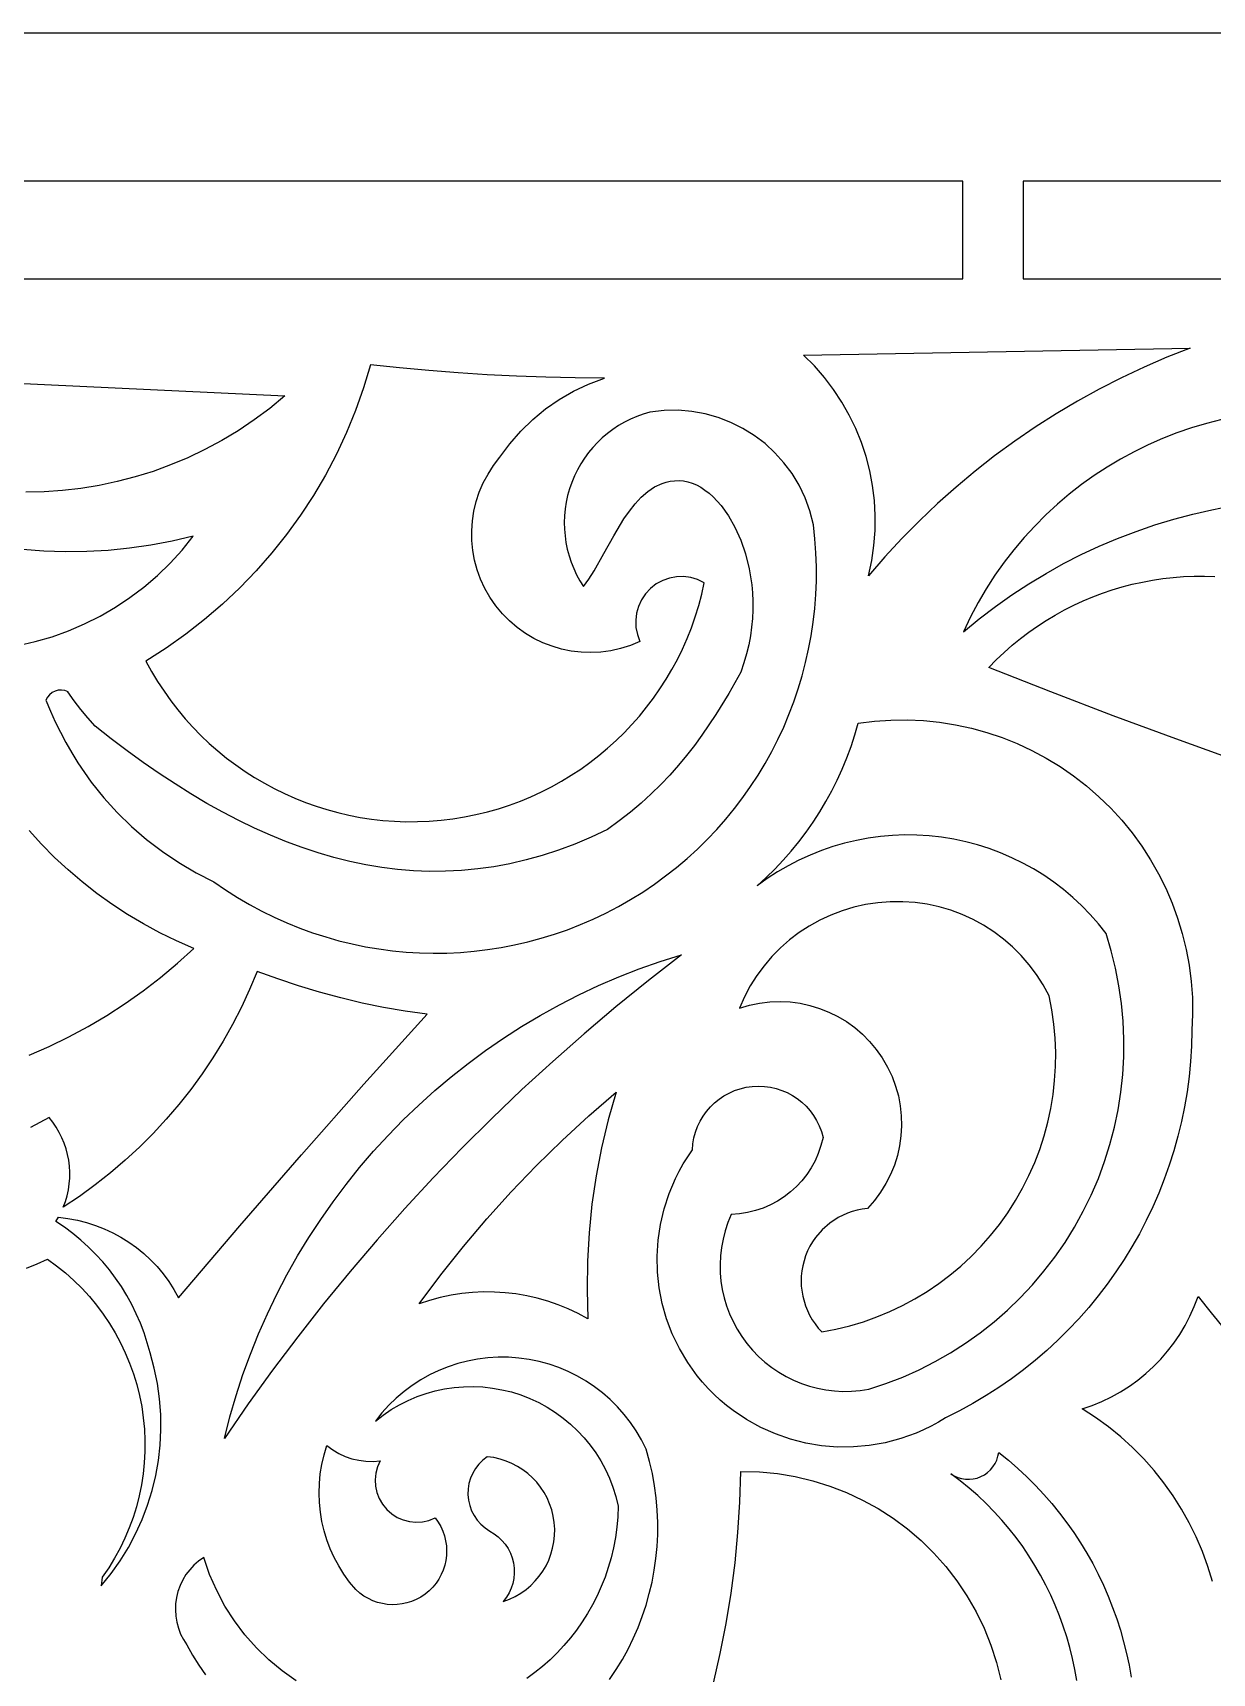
# Model space of a CAD drawing. Header units: millimetres. Extents: x 1813 to 2221, y -1379 to -1272.
# Drawn here: x 2060.8 to 2109.6, y -1339.8 to -1271.9 of the extents above; entities that cross this region are included whole.
import ezdxf

# ---------------------------------------------------------------- set-up
doc = ezdxf.new("R2010")
doc.units = ezdxf.units.MM
doc.header["$MEASUREMENT"] = 0

msp = doc.modelspace()

# ---------------------------------------------------------------- linework, layer by layer
for points in [[(1813.433594, -1271.888062), (2017.395752, -1271.888062), (2221.357666, -1271.888062)], [(2048.679199, -1285.855957), (2071.229736, -1286.921631), (2070.601074, -1287.4375), (2069.954346, -1287.917358), (2069.290771, -1288.361206), (2068.612061, -1288.769165), (2067.918945, -1289.141235), (2067.213379, -1289.477417), (2066.496094, -1289.777954), (2065.768799, -1290.042725), (2065.032471, -1290.271973), (2064.288818, -1290.465576), (2063.538818, -1290.623779), (2062.783936, -1290.74646), (2062.025635, -1290.833862), (2061.264893, -1290.885864), (2060.503174, -1290.90271)], [(2084.446533, -1286.184326), (2083.234131, -1286.175415), (2082.022217, -1286.149292), (2080.810791, -1286.106079), (2079.600342, -1286.045898), (2078.390625, -1285.96875), (2077.182373, -1285.874512), (2075.975342, -1285.763306), (2074.769775, -1285.635132), (2074.481689, -1286.586914), (2074.149658, -1287.52002), (2073.774902, -1288.433228), (2073.358643, -1289.325317), (2072.901855, -1290.194702), (2072.405029, -1291.040405), (2071.869873, -1291.86084), (2071.296875, -1292.654785), (2070.687256, -1293.421021), (2070.041748, -1294.158081), (2069.361816, -1294.864624), (2068.648193, -1295.539551), (2067.901611, -1296.181396), (2067.123535, -1296.788818), (2066.314697, -1297.360596), (2065.476318, -1297.895264), (2065.711426, -1298.324707), (2065.961426, -1298.741943), (2066.226318, -1299.146851), (2066.505371, -1299.539185), (2066.797852, -1299.918701), (2067.104004, -1300.285034), (2067.422607, -1300.638062), (2067.753662, -1300.977539), (2068.096436, -1301.303223), (2068.450684, -1301.614868), (2068.815918, -1301.912109), (2069.191406, -1302.194946), (2069.576904, -1302.462891), (2069.971924, -1302.715942), (2070.375977, -1302.953735), (2070.788818, -1303.175903), (2071.209473, -1303.382446), (2071.637939, -1303.572998), (2072.073242, -1303.747314), (2072.515625, -1303.905029), (2072.963867, -1304.046265), (2073.418213, -1304.17041), (2073.877686, -1304.277466), (2074.342041, -1304.367065), (2074.810547, -1304.438965), (2075.283203, -1304.49292), (2075.759033, -1304.528809), (2076.238037, -1304.546387), (2076.719238, -1304.545166), (2077.202637, -1304.525146), (2077.6875, -1304.486084), (2078.173584, -1304.427612), (2078.656982, -1304.350098), (2079.134033, -1304.254272), (2079.604248, -1304.140503), (2080.067383, -1304.009155), (2080.522949, -1303.860474), (2080.970703, -1303.695068), (2081.410156, -1303.513184), (2081.84082, -1303.315063), (2082.262695, -1303.101196), (2082.675049, -1302.871826), (2083.077393, -1302.627441), (2083.469727, -1302.368408), (2083.851563, -1302.094971), (2084.222168, -1301.807495), (2084.581543, -1301.50647), (2084.929199, -1301.192261), (2085.264893, -1300.86499), (2085.587891, -1300.525269), (2085.897949, -1300.17334), (2086.194824, -1299.809692), (2086.478271, -1299.434448), (2086.747314, -1299.048096), (2087.002197, -1298.651123), (2087.242188, -1298.243652), (2087.467041, -1297.826172), (2087.67627, -1297.39917), (2087.869385, -1296.962769), (2088.046387, -1296.517456), (2088.206543, -1296.063477), (2088.349854, -1295.601318), (2088.475342, -1295.131348), (2088.583252, -1294.653931), (2088.307617, -1294.52124), (2088.019775, -1294.436035), (2087.725586, -1294.397949), (2087.43042, -1294.406006), (2087.140381, -1294.459961), (2086.860596, -1294.559082), (2086.596924, -1294.702637), (2086.355225, -1294.890137), (2086.146973, -1295.114258), (2085.980713, -1295.363892), (2085.856934, -1295.633545), (2085.777344, -1295.917725), (2085.742676, -1296.210815), (2085.754395, -1296.507202), (2085.813232, -1296.801392), (2085.920898, -1297.087891), (2085.524658, -1297.251587), (2085.121338, -1297.37854), (2084.713379, -1297.46936), (2084.30249, -1297.524536), (2083.891113, -1297.5448), (2083.481445, -1297.530396), (2083.075439, -1297.482056), (2082.675537, -1297.400391), (2082.283691, -1297.285645), (2081.9021, -1297.138672), (2081.533203, -1296.959839), (2081.178955, -1296.749878), (2080.841309, -1296.509033), (2080.522949, -1296.238037), (2080.22583, -1295.9375), (2079.951904, -1295.607788), (2079.708008, -1295.255615), (2079.498047, -1294.888672), (2079.32251, -1294.509277), (2079.181152, -1294.119629), (2079.073975, -1293.722046), (2079.000488, -1293.318604), (2078.961182, -1292.911743), (2078.955811, -1292.50354), (2078.984375, -1292.096313), (2079.046631, -1291.692383), (2079.142578, -1291.293701), (2079.272461, -1290.902832), (2079.435547, -1290.521851), (2079.632568, -1290.153076), (2079.862793, -1289.798706), (2080.126709, -1289.460938), (2080.536377, -1288.900391), (2080.989014, -1288.378784), (2081.481689, -1287.897949), (2082.011475, -1287.460205), (2082.575684, -1287.067871), (2083.171143, -1286.7229), (2083.795654, -1286.427612), (2084.445801, -1286.184082)], [(2062.250977, -1299.167725), (2062.121582, -1299.118652), (2061.986328, -1299.097534), (2061.849854, -1299.104736), (2061.716309, -1299.140625), (2061.59375, -1299.203613), (2061.487549, -1299.289795), (2061.401367, -1299.395996), (2061.338379, -1299.518921), (2061.525391, -1299.967896), (2061.726074, -1300.410522), (2061.940186, -1300.846191), (2062.167725, -1301.275024), (2062.408203, -1301.696411), (2062.661865, -1302.110229), (2062.928467, -1302.516113), (2063.208008, -1302.913818), (2063.72876, -1303.558472), (2064.2854, -1304.168945), (2064.876465, -1304.744141), (2065.500488, -1305.282471), (2066.155029, -1305.782471), (2066.839111, -1306.24292), (2067.550781, -1306.662476), (2068.28833, -1307.039429), (2068.770508, -1307.371948), (2069.262207, -1307.684692), (2069.762451, -1307.977661), (2070.270752, -1308.250854), (2070.786865, -1308.50415), (2071.309814, -1308.737671), (2071.839355, -1308.951416), (2072.374512, -1309.145142), (2072.915283, -1309.319092), (2073.460938, -1309.473022), (2074.010498, -1309.607056), (2074.563965, -1309.721069), (2075.120361, -1309.815063), (2075.679443, -1309.88916), (2076.240479, -1309.943115), (2076.802734, -1309.976929), (2077.365967, -1309.990723), (2077.929443, -1309.984375), (2078.492676, -1309.957886), (2079.055176, -1309.911255), (2079.616211, -1309.844482), (2080.175293, -1309.757324), (2080.731689, -1309.650146), (2081.285156, -1309.522583), (2081.834961, -1309.374756), (2082.380615, -1309.206543), (2082.921387, -1309.018066), (2083.457031, -1308.809204), (2083.986572, -1308.579956), (2084.509766, -1308.330322), (2085.025879, -1308.060303), (2085.534424, -1307.769775), (2086.031982, -1307.460693), (2086.515137, -1307.135132), (2086.983643, -1306.793823), (2087.437256, -1306.437012), (2087.875732, -1306.065308), (2088.298828, -1305.679321), (2088.706299, -1305.279419), (2089.0979, -1304.866089), (2089.473389, -1304.440063), (2089.83252, -1304.001587), (2090.175049, -1303.55127), (2090.500977, -1303.0896), (2090.80957, -1302.617065), (2091.10083, -1302.134155), (2091.374512, -1301.641602), (2091.630127, -1301.139526), (2091.86792, -1300.628784), (2092.087402, -1300.109619), (2092.28833, -1299.582764), (2092.470215, -1299.048584), (2092.633301, -1298.507568), (2092.776855, -1297.960327), (2092.900879, -1297.407227), (2093.005371, -1296.848999), (2093.0896, -1296.285889), (2093.153564, -1295.718506), (2093.196777, -1295.147461), (2093.219482, -1294.57312), (2093.220947, -1293.995972), (2093.201416, -1293.416626), (2093.160156, -1292.835571), (2093.097168, -1292.253296), (2092.950928, -1291.68103), (2092.752686, -1291.135742), (2092.505859, -1290.619873), (2092.213379, -1290.13562), (2091.878662, -1289.685059), (2091.504639, -1289.270508), (2091.095215, -1288.894287), (2090.652832, -1288.55835), (2090.181396, -1288.265137), (2089.683594, -1288.016846), (2089.162842, -1287.815674), (2088.622559, -1287.663696), (2088.065674, -1287.563354), (2087.495605, -1287.516846), (2086.915527, -1287.526245), (2086.328857, -1287.593872), (2086.054199, -1287.674927), (2085.786621, -1287.771729), (2085.526855, -1287.883667), (2085.275146, -1288.010498), (2085.032227, -1288.151367), (2084.798584, -1288.30603), (2084.574707, -1288.473999), (2084.361328, -1288.654663), (2084.158936, -1288.847534), (2083.968262, -1289.052124), (2083.789551, -1289.268066), (2083.623291, -1289.494629), (2083.470703, -1289.731445), (2083.331543, -1289.978027), (2083.207031, -1290.233887), (2083.097168, -1290.498535), (2083.003662, -1290.769287), (2082.927002, -1291.043335), (2082.867432, -1291.320068), (2082.824463, -1291.598633), (2082.798096, -1291.878296), (2082.78833, -1292.158325), (2082.795166, -1292.437988), (2082.818604, -1292.716553), (2082.858154, -1292.993164), (2082.914063, -1293.267334), (2082.986328, -1293.537964), (2083.074463, -1293.804688), (2083.178711, -1294.066528), (2083.298828, -1294.322754), (2083.434814, -1294.572754), (2083.58667, -1294.815674), (2083.806641, -1294.500977), (2084.018555, -1294.164429), (2084.427246, -1293.448853), (2084.833252, -1292.715698), (2085.25708, -1292.011963), (2085.481934, -1291.685791), (2085.71875, -1291.384399), (2085.970459, -1291.11377), (2086.239014, -1290.879761), (2086.527588, -1290.68811), (2086.838379, -1290.5448), (2087.00293, -1290.493042), (2087.173828, -1290.455566), (2087.351807, -1290.433105), (2087.536865, -1290.426392), (2087.716553, -1290.438965), (2087.896973, -1290.473511), (2088.077148, -1290.529419), (2088.256592, -1290.605957), (2088.43457, -1290.702515), (2088.610107, -1290.818359), (2088.782959, -1290.952759), (2088.951904, -1291.105103), (2089.276367, -1291.460815), (2089.577881, -1291.880005), (2089.850586, -1292.357056), (2090.089355, -1292.886597), (2090.288086, -1293.463135), (2090.44165, -1294.081177), (2090.543945, -1294.735107), (2090.574219, -1295.073975), (2090.5896, -1295.419678), (2090.5896, -1295.771606), (2090.573242, -1296.12915), (2090.539795, -1296.491577), (2090.48877, -1296.858276), (2090.419189, -1297.228394), (2090.330811, -1297.60144), (2090.222412, -1297.976563), (2090.09375, -1298.353027), (2089.59082, -1299.237793), (2089.056152, -1300.110474), (2088.47876, -1300.966919), (2088.170654, -1301.387817), (2087.8479, -1301.803223), (2087.509033, -1302.212646), (2087.152832, -1302.615601), (2086.778076, -1303.011597), (2086.383301, -1303.400024), (2085.967041, -1303.780518), (2085.528076, -1304.152588), (2085.065186, -1304.515747), (2084.576904, -1304.869385), (2083.898682, -1305.187256), (2083.222656, -1305.471802), (2082.548584, -1305.723511), (2081.876465, -1305.942871), (2081.206055, -1306.130127), (2080.537109, -1306.285767), (2079.869873, -1306.410156), (2079.204102, -1306.503906), (2078.539551, -1306.567261), (2077.876465, -1306.600586), (2077.214111, -1306.604492), (2076.552979, -1306.579102), (2075.892822, -1306.525146), (2075.233154, -1306.442871), (2074.574219, -1306.332642), (2073.916016, -1306.195068), (2073.258301, -1306.030273), (2072.600586, -1305.838989), (2071.943359, -1305.62146), (2071.286377, -1305.378052), (2070.62915, -1305.109253), (2069.971924, -1304.815552), (2069.314453, -1304.497192), (2068.656738, -1304.154663), (2067.998535, -1303.788452), (2067.339844, -1303.398926), (2066.680664, -1302.98645), (2066.020508, -1302.551514), (2065.359619, -1302.09436), (2064.697754, -1301.615723), (2064.034668, -1301.115723), (2063.370361, -1300.594849), (2063.071289, -1300.253662), (2062.784424, -1299.901733), (2062.510742, -1299.539429), (2062.250488, -1299.16748)], [(2109.994385, -1287.89856), (2109.36792, -1288.058228), (2108.749756, -1288.243408), (2108.140625, -1288.453491), (2107.541504, -1288.688354), (2106.952637, -1288.947388), (2106.375244, -1289.230469), (2105.810059, -1289.536865), (2105.257568, -1289.866455), (2104.718994, -1290.218628), (2104.19458, -1290.59314), (2103.685547, -1290.989502), (2103.192383, -1291.407471), (2102.71582, -1291.846436), (2102.256836, -1292.306152), (2101.816162, -1292.786133), (2101.394287, -1293.286133), (2100.992432, -1293.805542), (2100.611084, -1294.344238), (2100.250977, -1294.901489), (2099.913086, -1295.477173), (2099.5979, -1296.070801), (2099.306396, -1296.681885)], [(2099.306885, -1296.682129), (2099.960938, -1296.14563), (2100.630371, -1295.635742), (2101.314697, -1295.152588), (2102.012695, -1294.696167), (2102.723877, -1294.266724), (2103.447754, -1293.864258), (2104.182861, -1293.488892), (2104.929199, -1293.140869), (2105.685303, -1292.820068), (2106.450928, -1292.526855), (2107.224854, -1292.261108), (2108.006836, -1292.023071), (2108.795654, -1291.812866), (2109.590576, -1291.630371), (2110.391113, -1291.476074)], [(2060.189697, -1297.249878), (2060.898193, -1297.089966), (2061.594238, -1296.887695), (2062.275146, -1296.644043), (2062.939697, -1296.359741), (2063.585693, -1296.035645), (2064.211426, -1295.672852), (2064.815186, -1295.271851), (2065.394531, -1294.833862), (2065.948242, -1294.359619), (2066.474365, -1293.849854), (2066.970703, -1293.305664), (2067.435547, -1292.727783)], [(2067.436035, -1292.728027), (2066.561279, -1292.933594), (2065.681396, -1293.099976), (2064.797607, -1293.227051), (2063.911133, -1293.315186), (2063.023438, -1293.36438), (2062.135498, -1293.374756), (2061.249023, -1293.346436), (2060.364746, -1293.279541)], [(2110.692383, -1302.049805), (2108.092529, -1301.118652), (2105.502441, -1300.160156), (2102.922852, -1299.174316), (2100.353271, -1298.161133), (2100.666016, -1297.842773), (2100.988281, -1297.537598), (2101.320068, -1297.245972), (2101.660645, -1296.967773), (2102.009766, -1296.703125), (2102.367188, -1296.452271), (2102.731934, -1296.21521), (2103.104248, -1295.992065), (2103.483398, -1295.782837), (2103.868896, -1295.587891), (2104.260254, -1295.406982), (2104.657471, -1295.240479), (2105.060059, -1295.088257), (2105.467041, -1294.950684), (2105.878662, -1294.827637), (2106.294434, -1294.71936), (2106.713623, -1294.625854), (2107.135986, -1294.547119), (2107.561035, -1294.483521), (2107.988525, -1294.435059), (2108.417725, -1294.401733), (2108.848633, -1294.383667), (2109.280762, -1294.381104), (2109.713379, -1294.394043)], [(2060.646973, -1314.213867), (2061.474365, -1313.850586), (2062.286377, -1313.454346), (2063.082275, -1313.025391), (2063.860596, -1312.564331), (2064.620605, -1312.071533), (2065.361084, -1311.547607), (2066.081299, -1310.993042), (2066.780029, -1310.408081), (2067.456543, -1309.793335), (2066.744385, -1309.484253), (2066.04834, -1309.145996), (2065.369385, -1308.779419), (2064.708008, -1308.385254), (2064.064941, -1307.963989), (2063.441162, -1307.516479), (2062.837402, -1307.043457), (2062.254395, -1306.54541), (2061.692871, -1306.023193), (2061.153809, -1305.477539), (2060.637939, -1304.909058)], [(2087.634277, -1310.054077), (2086.268066, -1311.118774), (2084.925049, -1312.210205), (2083.60498, -1313.327881), (2082.30835, -1314.471558), (2081.035889, -1315.640747), (2079.787598, -1316.835083), (2078.563965, -1318.054199), (2077.365479, -1319.297852), (2076.192139, -1320.565308), (2075.044922, -1321.856445), (2073.923584, -1323.170898), (2072.828857, -1324.508057), (2071.760986, -1325.867798), (2070.720215, -1327.249512), (2069.707275, -1328.652954), (2068.722412, -1330.077637), (2068.950195, -1329.186035), (2069.206543, -1328.306274), (2069.490723, -1327.438965), (2069.802246, -1326.584717), (2070.140625, -1325.743774), (2070.505615, -1324.91687), (2070.89624, -1324.104492), (2071.3125, -1323.307251), (2071.753662, -1322.525513), (2072.219238, -1321.759888), (2072.708496, -1321.010864), (2073.221436, -1320.279053), (2073.757324, -1319.564819), (2074.31543, -1318.868896), (2074.895752, -1318.19165), (2075.497314, -1317.533691), (2076.119873, -1316.895508), (2076.762939, -1316.277588), (2077.425781, -1315.680542), (2078.108154, -1315.104858), (2078.80957, -1314.551025), (2079.529541, -1314.019653), (2080.267334, -1313.511108), (2081.022461, -1313.026123), (2081.794678, -1312.565186), (2082.583496, -1312.128662), (2083.388184, -1311.717163), (2084.208496, -1311.331299), (2085.043701, -1310.971436), (2085.893311, -1310.638184), (2086.756836, -1310.332153), (2087.634033, -1310.053711)], [(2060.533691, -1323.029663), (2060.968994, -1322.852173), (2061.39917, -1322.655273), (2061.779297, -1322.932251), (2062.143066, -1323.226563), (2062.490723, -1323.537598), (2062.821045, -1323.86438), (2063.134277, -1324.206421), (2063.429688, -1324.562866), (2063.706543, -1324.933105), (2063.964844, -1325.316284), (2064.203857, -1325.711792), (2064.423096, -1326.118774), (2064.622314, -1326.536621), (2064.800781, -1326.9646), (2064.958496, -1327.401855), (2065.094238, -1327.847778), (2065.208252, -1328.301758), (2065.299805, -1328.762817), (2065.36792, -1329.227905), (2065.412598, -1329.693848), (2065.433838, -1330.159546), (2065.432129, -1330.62439), (2065.406982, -1331.087402), (2065.359375, -1331.547852), (2065.289063, -1332.004883), (2065.196289, -1332.45752), (2065.081299, -1332.905029), (2064.944336, -1333.346558), (2064.785645, -1333.781372), (2064.605225, -1334.208496), (2064.40332, -1334.627075), (2064.180176, -1335.036377), (2063.936035, -1335.435547), (2063.670898, -1335.82373), (2063.626221, -1336.179321), (2064.036865, -1335.670654), (2064.411377, -1335.140747), (2064.749512, -1334.591553), (2065.050781, -1334.024658), (2065.314697, -1333.442261), (2065.541016, -1332.845947), (2065.729248, -1332.237793), (2065.878906, -1331.619629), (2065.98999, -1330.993408), (2066.061768, -1330.36084), (2066.09375, -1329.723877), (2066.085938, -1329.084473), (2066.037598, -1328.444458), (2065.948486, -1327.805664), (2065.818115, -1327.169922), (2065.646484, -1326.539307), (2065.532471, -1326.121826), (2065.39917, -1325.712036), (2065.24707, -1325.310303), (2065.07666, -1324.917236), (2064.888428, -1324.533569), (2064.682373, -1324.15979), (2064.459229, -1323.796509), (2064.219482, -1323.444214), (2063.963623, -1323.103638), (2063.69165, -1322.775269), (2063.404297, -1322.459717), (2063.102051, -1322.157471), (2062.784912, -1321.869263), (2062.453857, -1321.595703), (2062.109131, -1321.337158), (2061.750977, -1321.094482), (2061.856201, -1320.918945), (2062.250244, -1320.967896), (2062.637695, -1321.041016), (2063.017334, -1321.137817), (2063.388672, -1321.257568), (2063.750244, -1321.399658), (2064.101318, -1321.563599), (2064.441162, -1321.748535), (2064.768555, -1321.953857), (2065.08252, -1322.179077), (2065.382324, -1322.423462), (2065.666992, -1322.686523), (2065.935303, -1322.967285), (2066.186768, -1323.265503), (2066.419922, -1323.580322), (2066.634277, -1323.911133), (2066.828613, -1324.257324), (2069.356445, -1321.284302), (2071.912354, -1318.335815), (2074.496338, -1315.412109), (2077.108643, -1312.513428), (2076.207764, -1312.387573), (2075.311768, -1312.234253), (2074.421387, -1312.053345), (2073.537109, -1311.845215), (2072.659668, -1311.609985), (2071.789551, -1311.347778), (2070.927734, -1311.058838), (2070.074463, -1310.743286), (2069.765137, -1311.490112), (2069.42749, -1312.222046), (2069.062012, -1312.938354), (2068.669434, -1313.638428), (2068.250244, -1314.321533), (2067.805176, -1314.986816), (2067.334717, -1315.633667), (2066.839355, -1316.261353), (2066.319824, -1316.869141), (2065.776611, -1317.456299), (2065.210449, -1318.022217), (2064.621826, -1318.566162), (2064.011475, -1319.08728), (2063.379883, -1319.584839), (2062.727539, -1320.05835), (2062.055176, -1320.506836), (2062.142578, -1320.270264), (2062.212646, -1320.030151), (2062.265869, -1319.787598), (2062.302246, -1319.543335), (2062.321777, -1319.29834), (2062.324463, -1319.053223), (2062.311035, -1318.80896), (2062.28125, -1318.566406), (2062.235107, -1318.326416), (2062.173096, -1318.089722), (2062.094971, -1317.8573), (2062.001221, -1317.630005), (2061.891846, -1317.408569), (2061.766846, -1317.193848), (2061.626709, -1316.986816), (2061.471191, -1316.78833), (2060.699707, -1317.212769)], [(2084.935547, -1315.744995), (2084.60791, -1316.888428), (2084.331543, -1318.043457), (2084.107178, -1319.208496), (2083.93457, -1320.381836), (2083.814209, -1321.561523), (2083.746338, -1322.745972), (2083.730957, -1323.933472), (2083.768555, -1325.122192), (2083.36499, -1324.90564), (2082.952393, -1324.712402), (2082.531982, -1324.542725), (2082.104248, -1324.396362), (2081.670654, -1324.273682), (2081.231689, -1324.174683), (2080.788818, -1324.099365), (2080.342773, -1324.047974), (2079.894775, -1324.020508), (2079.445313, -1324.016968), (2078.996094, -1324.037598), (2078.547363, -1324.08252), (2078.100586, -1324.151611), (2077.656738, -1324.245117), (2077.216553, -1324.363159), (2076.78125, -1324.505615), (2077.677734, -1323.301636), (2078.61084, -1322.126953), (2079.579834, -1320.982666), (2080.58374, -1319.869507), (2081.621826, -1318.78833), (2082.693848, -1317.73999), (2083.79834, -1316.72522), (2084.935059, -1315.744873)], [(2109.608643, -1336.005859), (2109.418213, -1335.375732), (2109.194336, -1334.759033), (2108.938232, -1334.156982), (2108.650391, -1333.571045), (2108.331787, -1333.002197), (2107.983398, -1332.45166), (2107.605713, -1331.920654), (2107.199707, -1331.4104), (2106.766357, -1330.922119), (2106.306152, -1330.457031), (2105.820068, -1330.016357), (2105.308838, -1329.601196), (2104.773438, -1329.212891), (2104.2146, -1328.852539), (2104.631592, -1328.711182), (2105.036865, -1328.546265), (2105.429199, -1328.358521), (2105.80835, -1328.148804), (2106.173096, -1327.917847), (2106.522949, -1327.666504), (2106.856934, -1327.395508), (2107.174072, -1327.105591), (2107.473633, -1326.797607), (2107.755127, -1326.472534), (2108.017334, -1326.130859), (2108.259766, -1325.773438), (2108.481445, -1325.401245), (2108.681396, -1325.014893), (2108.859131, -1324.615234), (2109.013672, -1324.203125), (2109.551758, -1324.885376), (2110.108887, -1325.550537)], [(2086.17749, -1330.526489), (2085.984375, -1330.140503), (2085.767822, -1329.770996), (2085.529297, -1329.418579), (2085.269531, -1329.084106), (2084.98999, -1328.768311), (2084.691406, -1328.472046), (2084.375, -1328.196045), (2084.041748, -1327.94104), (2083.693115, -1327.707886), (2083.329834, -1327.497314), (2082.953125, -1327.310181), (2082.563965, -1327.147095), (2082.163574, -1327.009033), (2081.75293, -1326.896729), (2081.333252, -1326.810791), (2080.905762, -1326.752197), (2080.475098, -1326.721802), (2080.046875, -1326.719849), (2079.62207, -1326.745483), (2079.201904, -1326.798462), (2078.787842, -1326.878174), (2078.380615, -1326.984131), (2077.981934, -1327.115601), (2077.592773, -1327.272217), (2077.2146, -1327.453369), (2076.848145, -1327.658569), (2076.495117, -1327.887207), (2076.156738, -1328.138916), (2075.83374, -1328.412964), (2075.527832, -1328.708862), (2075.240234, -1329.026245), (2074.97168, -1329.36438), (2075.292969, -1329.114746), (2075.626953, -1328.888184), (2075.9729, -1328.685181), (2076.32959, -1328.505737), (2076.695313, -1328.35022), (2077.069336, -1328.21875), (2077.450439, -1328.111572), (2077.836914, -1328.029053), (2078.228027, -1327.971191), (2078.622559, -1327.938354), (2079.018799, -1327.930664), (2079.416016, -1327.948486), (2079.812988, -1327.991943), (2080.208008, -1328.061279), (2080.600342, -1328.156616), (2080.988525, -1328.27832), (2081.36792, -1328.425293), (2081.734131, -1328.595215), (2082.086182, -1328.787476), (2082.42334, -1329.000854), (2082.745117, -1329.234619), (2083.050293, -1329.487671), (2083.338135, -1329.759155), (2083.607666, -1330.048218), (2083.858643, -1330.35376), (2084.0896, -1330.675049), (2084.300049, -1331.010986), (2084.489258, -1331.360718), (2084.656006, -1331.723267), (2084.800049, -1332.097778), (2084.920166, -1332.483154), (2085.015381, -1332.878662), (2084.999023, -1333.318726), (2084.96167, -1333.753174), (2084.903564, -1334.181274), (2084.825195, -1334.602905), (2084.727051, -1335.017212), (2084.610107, -1335.423828), (2084.474121, -1335.822144), (2084.320313, -1336.211792), (2084.148682, -1336.592285), (2083.959961, -1336.962891), (2083.754395, -1337.323242), (2083.532959, -1337.672852), (2083.295654, -1338.01123), (2083.043213, -1338.337646), (2082.776367, -1338.651855), (2082.495117, -1338.953247), (2082.200195, -1339.241211), (2081.892334, -1339.515381), (2081.571533, -1339.775269), (2081.23877, -1340.020142)], [(2079.703125, -1333.913574), (2079.887451, -1334.024048), (2080.056641, -1334.15332), (2080.209473, -1334.299927), (2080.344727, -1334.462158), (2080.461182, -1334.638428), (2080.557617, -1334.827148), (2080.632813, -1335.026611), (2080.685547, -1335.235352), (2080.714355, -1335.44873), (2080.718994, -1335.661865), (2080.699707, -1335.872803), (2080.657227, -1336.079834), (2080.592285, -1336.280884), (2080.504883, -1336.473999), (2080.395996, -1336.657227), (2080.265869, -1336.828613), (2080.520264, -1336.733521), (2080.761963, -1336.618164), (2080.98999, -1336.483887), (2081.204102, -1336.331787), (2081.402832, -1336.163086), (2081.585693, -1335.979126), (2081.752197, -1335.781006), (2081.901123, -1335.569946), (2082.031982, -1335.347168), (2082.143799, -1335.113892), (2082.23584, -1334.871216), (2082.307373, -1334.620605), (2082.357666, -1334.363037), (2082.385742, -1334.099854), (2082.391113, -1333.832153), (2082.372803, -1333.561279), (2082.331055, -1333.293091), (2082.266846, -1333.033203), (2082.181396, -1332.782593), (2082.075684, -1332.54248), (2081.950439, -1332.313721), (2081.807373, -1332.097412), (2081.646729, -1331.894409), (2081.470215, -1331.705811), (2081.27832, -1331.532715), (2081.072266, -1331.376099), (2080.853271, -1331.236816), (2080.622314, -1331.116089), (2080.380127, -1331.014893), (2080.128174, -1330.934082), (2079.867188, -1330.874756), (2079.598145, -1330.838013), (2079.414551, -1330.980347), (2079.252197, -1331.142944), (2079.112549, -1331.32312), (2078.99707, -1331.518555), (2078.906738, -1331.726929), (2078.843018, -1331.945557), (2078.806885, -1332.172241), (2078.800049, -1332.404419), (2078.822754, -1332.635864), (2078.874268, -1332.859741), (2078.952637, -1333.07373), (2079.056885, -1333.275513), (2079.185303, -1333.462646), (2079.33667, -1333.632813), (2079.509521, -1333.783813), (2079.702393, -1333.91333)], [(2084.665283, -1340.061768), (2084.938721, -1339.651855), (2085.193359, -1339.230591), (2085.428711, -1338.798706), (2085.644775, -1338.357056), (2085.84082, -1337.906128), (2086.016602, -1337.446777), (2086.172119, -1336.979736), (2086.306641, -1336.505615), (2086.419922, -1336.025146), (2086.511963, -1335.539185), (2086.582031, -1335.048218), (2086.629883, -1334.553101), (2086.655518, -1334.054443), (2086.658203, -1333.553101), (2086.637695, -1333.049561), (2086.59375, -1332.5448), (2086.526123, -1332.039429), (2086.434326, -1331.533936), (2086.318115, -1331.029419), (2086.177246, -1330.526245)], [(2103.992432, -1340.102539), (2103.913818, -1339.644409), (2103.818848, -1339.190063), (2103.708008, -1338.739868), (2103.581299, -1338.294189), (2103.439209, -1337.853638), (2103.28125, -1337.418457), (2103.108398, -1336.989136), (2102.920166, -1336.566162), (2102.717041, -1336.14978), (2102.499023, -1335.740601), (2102.266357, -1335.338989), (2102.019043, -1334.945313), (2101.757568, -1334.560059), (2101.481934, -1334.183594), (2101.192383, -1333.816406), (2100.888916, -1333.458862), (2100.571533, -1333.111572), (2100.240967, -1332.774658), (2099.896729, -1332.44873), (2099.539551, -1332.134155), (2099.169189, -1331.831421), (2098.786133, -1331.540894), (2098.92749, -1331.627075), (2099.07666, -1331.693359), (2099.231689, -1331.73938), (2099.390869, -1331.765259), (2099.551758, -1331.770508), (2099.712891, -1331.755005), (2099.871826, -1331.718628), (2100.026855, -1331.661133), (2100.173096, -1331.584106), (2100.306396, -1331.48999), (2100.425537, -1331.380249), (2100.529053, -1331.256592), (2100.616211, -1331.120728), (2100.685303, -1330.974365), (2100.735352, -1330.81897), (2100.765381, -1330.65625), (2101.165771, -1330.980835), (2101.553223, -1331.317627), (2101.926758, -1331.666016), (2102.286621, -1332.025757), (2102.632813, -1332.396484), (2102.964844, -1332.777588), (2103.282715, -1333.168701), (2103.586182, -1333.569458), (2103.875244, -1333.979492), (2104.149658, -1334.398438), (2104.409424, -1334.825684), (2104.654053, -1335.260864), (2104.883545, -1335.703735), (2105.0979, -1336.153687), (2105.296875, -1336.610474), (2105.480225, -1337.073486), (2105.647705, -1337.54248), (2105.799561, -1338.016968), (2105.935059, -1338.496582), (2106.054688, -1338.980835), (2106.157715, -1339.46936), (2106.244385, -1339.961792)], [(2088.95874, -1340.214722), (2089.24292, -1338.980591), (2089.486816, -1337.738647), (2089.69043, -1336.489746), (2089.85376, -1335.234863), (2089.976563, -1333.975098), (2090.059082, -1332.711426), (2090.100586, -1331.444702)], [(2090.100586, -1331.445313), (2090.860596, -1331.465332), (2091.610596, -1331.537231), (2092.348877, -1331.65979), (2093.07251, -1331.831787), (2093.779785, -1332.051636), (2094.468262, -1332.318237), (2095.135742, -1332.630249), (2095.780029, -1332.986084), (2096.398682, -1333.384644), (2096.989502, -1333.824463), (2097.550537, -1334.304321), (2098.079346, -1334.822754), (2098.57373, -1335.378418), (2099.031494, -1335.970093), (2099.450195, -1336.596313), (2099.827881, -1337.255859), (2100.158691, -1337.940063), (2100.439209, -1338.639404), (2100.668945, -1339.35144), (2100.848145, -1340.073364)], [(2071.689941, -1340.109985), (2071.107178, -1339.697388), (2070.557861, -1339.241333), (2070.044678, -1338.744019), (2069.569824, -1338.207153), (2069.13623, -1337.633057), (2068.746582, -1337.023438), (2068.40332, -1336.380615), (2068.109131, -1335.706421), (2067.866943, -1335.00293), (2067.655273, -1335.154541), (2067.46167, -1335.325317), (2067.287109, -1335.513916), (2067.132568, -1335.718506), (2066.999268, -1335.937744), (2066.888672, -1336.169678), (2066.801514, -1336.412842), (2066.739258, -1336.665649), (2066.702881, -1336.92334), (2066.693115, -1337.181519), (2066.709229, -1337.437988), (2066.750977, -1337.690918), (2066.817871, -1337.938354), (2066.909668, -1338.178467), (2067.025635, -1338.40918), (2067.165771, -1338.628662), (2067.405518, -1339.054321), (2067.662109, -1339.465454), (2067.93457, -1339.861938)]]:
    msp.add_lwpolyline(points)
for points in [[(2060.169189, -1278.029785), (2060.169189, -1282.079834), (2099.282715, -1282.079834), (2099.282715, -1278.029785)], [(2101.783203, -1278.029785), (2101.783203, -1282.079834), (2140.896729, -1282.079834), (2140.896729, -1278.029785)], [(2108.692139, -1284.939819), (2107.729004, -1285.31958), (2106.780273, -1285.729492), (2105.84668, -1286.168945), (2104.928955, -1286.637451), (2104.027344, -1287.134521), (2103.143066, -1287.659912), (2102.276367, -1288.212891), (2101.427734, -1288.793213), (2100.598389, -1289.400391), (2099.788574, -1290.033813), (2098.999023, -1290.693115), (2098.230469, -1291.37793), (2097.483398, -1292.087646), (2096.758301, -1292.821899), (2096.056396, -1293.5802), (2095.37793, -1294.362061), (2095.510742, -1293.740234), (2095.60083, -1293.115967), (2095.648682, -1292.491333), (2095.655029, -1291.868164), (2095.620117, -1291.248535), (2095.544922, -1290.634277), (2095.429688, -1290.027588), (2095.275146, -1289.430176), (2095.082031, -1288.844238), (2094.850586, -1288.271729), (2094.581543, -1287.714478), (2094.275635, -1287.174438), (2093.93335, -1286.653809), (2093.555176, -1286.154297), (2093.141602, -1285.677979), (2092.693604, -1285.226929)], [(2095.387695, -1328.043579), (2096.098389, -1327.808472), (2096.793457, -1327.539185), (2097.471436, -1327.236572), (2098.131592, -1326.901489), (2098.772705, -1326.535034), (2099.393799, -1326.137817), (2099.993652, -1325.710938), (2100.571289, -1325.255127), (2101.125732, -1324.77124), (2101.655762, -1324.260254), (2102.1604, -1323.723145), (2102.638916, -1323.160522), (2103.0896, -1322.573486), (2103.511963, -1321.962891), (2103.904785, -1321.32959), (2104.266846, -1320.674316), (2104.595703, -1320.001831), (2104.88916, -1319.316772), (2105.146973, -1318.620361), (2105.368896, -1317.914307), (2105.555176, -1317.199707), (2105.705322, -1316.478027), (2105.81958, -1315.75061), (2105.897705, -1315.018921), (2105.939453, -1314.284302), (2105.944824, -1313.547974), (2105.913818, -1312.811523), (2105.845947, -1312.076172), (2105.741699, -1311.343384), (2105.600586, -1310.61438), (2105.422363, -1309.890747), (2105.207275, -1309.173828), (2104.888916, -1308.773804), (2104.55249, -1308.391724), (2104.198975, -1308.028076), (2103.828857, -1307.683472), (2103.443359, -1307.358032), (2103.042969, -1307.052612), (2102.628418, -1306.767334), (2102.200928, -1306.50293), (2101.760742, -1306.259644), (2101.309082, -1306.038086), (2100.846436, -1305.838745), (2100.374023, -1305.661865), (2099.89209, -1305.508301), (2099.401855, -1305.378052), (2098.904053, -1305.271973), (2098.399414, -1305.19043), (2097.891357, -1305.133911), (2097.383301, -1305.102783), (2096.876221, -1305.096924), (2096.37085, -1305.116089), (2095.868164, -1305.159912), (2095.369141, -1305.228149), (2094.874756, -1305.320679), (2094.385498, -1305.437134), (2093.902588, -1305.577515), (2093.427002, -1305.741333), (2092.959473, -1305.928467), (2092.500732, -1306.138672), (2092.051758, -1306.371826), (2091.61377, -1306.627441), (2091.187256, -1306.905518), (2090.773193, -1307.205688), (2091.146484, -1306.86438), (2091.505859, -1306.510376), (2091.851318, -1306.144165), (2092.182373, -1305.766235), (2092.499023, -1305.376831), (2092.801025, -1304.976563), (2093.088135, -1304.565796), (2093.359619, -1304.14502), (2093.615723, -1303.7146), (2093.855957, -1303.274902), (2094.080322, -1302.826416), (2094.288086, -1302.369629), (2094.479492, -1301.904907), (2094.653809, -1301.432739), (2094.811279, -1300.953491), (2094.951172, -1300.467651), (2095.628662, -1300.383911), (2096.305908, -1300.338867), (2096.981445, -1300.332031), (2097.653564, -1300.363037), (2098.321045, -1300.431274), (2098.982178, -1300.536377), (2099.635498, -1300.677856), (2100.279297, -1300.855225), (2100.912354, -1301.068115), (2101.533203, -1301.315918), (2102.140137, -1301.598389), (2102.731445, -1301.914795), (2103.306152, -1302.264893), (2103.862305, -1302.648193), (2104.398682, -1303.064087), (2104.913574, -1303.512207), (2105.402344, -1303.98877), (2105.860596, -1304.48938), (2106.288086, -1305.012451), (2106.683838, -1305.556641), (2107.047607, -1306.120361), (2107.378418, -1306.702271), (2107.67627, -1307.300659), (2107.939941, -1307.914307), (2108.169434, -1308.541748), (2108.363525, -1309.181274), (2108.522217, -1309.831543), (2108.644775, -1310.491211), (2108.730225, -1311.158569), (2108.778564, -1311.832275), (2108.788818, -1312.510986), (2108.760498, -1313.192993), (2108.743652, -1313.833496), (2108.704346, -1314.469727), (2108.642822, -1315.101318), (2108.559326, -1315.727783), (2108.454102, -1316.348633), (2108.327637, -1316.963379), (2108.180176, -1317.571533), (2108.011963, -1318.172607), (2107.823486, -1318.766113), (2107.614746, -1319.351563), (2107.386475, -1319.928589), (2107.138428, -1320.49646), (2106.871582, -1321.054932), (2106.585693, -1321.603516), (2106.28125, -1322.141602), (2105.958496, -1322.668701), (2105.617676, -1323.184448), (2105.259521, -1323.688354), (2104.884033, -1324.17981), (2104.491211, -1324.658447), (2104.082031, -1325.123779), (2103.65625, -1325.575195), (2103.2146, -1326.012451), (2102.756836, -1326.434814), (2102.283691, -1326.842041), (2101.795654, -1327.233398), (2101.29248, -1327.608643), (2100.774658, -1327.967041), (2100.242676, -1328.30835), (2099.696777, -1328.63208), (2099.137451, -1328.9375), (2098.564453, -1329.224365), (2098.267334, -1329.404785), (2097.964844, -1329.570435), (2097.657715, -1329.721558), (2097.345947, -1329.858154), (2096.71167, -1330.087891), (2096.06543, -1330.260132), (2095.411133, -1330.375244), (2094.752441, -1330.433838), (2094.093262, -1330.436401), (2093.437012, -1330.383179), (2092.787842, -1330.274902), (2092.148926, -1330.111694), (2091.524414, -1329.894409), (2090.917969, -1329.623169), (2090.333252, -1329.298706), (2089.773926, -1328.921265), (2089.504883, -1328.712891), (2089.243652, -1328.491455), (2088.990723, -1328.25708), (2088.746582, -1328.009644), (2088.513428, -1327.751709), (2088.293701, -1327.48584), (2088.087646, -1327.212524), (2087.894775, -1326.932129), (2087.549805, -1326.352295), (2087.259033, -1325.75), (2087.022705, -1325.12915), (2086.841309, -1324.493286), (2086.7146, -1323.846313), (2086.643311, -1323.191895), (2086.627686, -1322.533813), (2086.66748, -1321.875854), (2086.763428, -1321.22168), (2086.915527, -1320.574951), (2087.124023, -1319.939575), (2087.389404, -1319.319214), (2087.543457, -1319.015869), (2087.71167, -1318.717651), (2087.894287, -1318.425049), (2088.091309, -1318.13855), (2088.111816, -1317.883911), (2088.155029, -1317.63623), (2088.219971, -1317.396484), (2088.30542, -1317.165894), (2088.410645, -1316.945435), (2088.53418, -1316.736206), (2088.675537, -1316.539429), (2088.833252, -1316.356201), (2089.006592, -1316.187378), (2089.194092, -1316.034302), (2089.395264, -1315.898071), (2089.608887, -1315.779541), (2089.833984, -1315.680054), (2090.069336, -1315.600586), (2090.313965, -1315.542358), (2090.566895, -1315.506226), (2090.822266, -1315.493774), (2091.073486, -1315.504761), (2091.319824, -1315.538208), (2091.55957, -1315.593262), (2091.791748, -1315.669067), (2092.015137, -1315.764771), (2092.228271, -1315.879517), (2092.43042, -1316.012329), (2092.619873, -1316.162354), (2092.795898, -1316.328735), (2092.956787, -1316.51062), (2093.101807, -1316.707153), (2093.229248, -1316.91748), (2093.338379, -1317.140503), (2093.427734, -1317.37561), (2093.496094, -1317.621826), (2093.411621, -1317.955811), (2093.300537, -1318.277222), (2093.164063, -1318.584595), (2093.003418, -1318.877075), (2092.820313, -1319.15332), (2092.615723, -1319.412476), (2092.391357, -1319.653076), (2092.148193, -1319.874268), (2091.887939, -1320.074829), (2091.611572, -1320.253662), (2091.320801, -1320.409668), (2091.016602, -1320.541626), (2090.700439, -1320.648438), (2090.374023, -1320.729126), (2090.038086, -1320.782349), (2089.694336, -1320.807129), (2089.557617, -1321.141235), (2089.445068, -1321.480957), (2089.356689, -1321.825195), (2089.29248, -1322.172607), (2089.252197, -1322.522217), (2089.235596, -1322.872559), (2089.242676, -1323.222412), (2089.273438, -1323.570801), (2089.327393, -1323.91626), (2089.404541, -1324.25769), (2089.504639, -1324.59375), (2089.627686, -1324.923462), (2089.773682, -1325.245239), (2089.942139, -1325.558105), (2090.133057, -1325.86084), (2090.346191, -1326.152222), (2090.579102, -1326.427979), (2090.828613, -1326.684937), (2091.093018, -1326.922363), (2091.371582, -1327.139893), (2091.662842, -1327.337158), (2091.966064, -1327.513672), (2092.279541, -1327.669067), (2092.602783, -1327.802856), (2092.934082, -1327.914551), (2093.272461, -1328.003784), (2093.616699, -1328.07019), (2093.966064, -1328.113281), (2094.318848, -1328.132568), (2094.674072, -1328.127686), (2095.030762, -1328.098145)], [(2090.035889, -1312.266968), (2090.452637, -1312.143311), (2090.873047, -1312.056641), (2091.294678, -1312.006226), (2091.715576, -1311.991577), (2092.133545, -1312.011719), (2092.546631, -1312.06604), (2092.952881, -1312.153809), (2093.349854, -1312.274414), (2093.735596, -1312.42688), (2094.108154, -1312.610596), (2094.465576, -1312.824951), (2094.80542, -1313.069092), (2095.125977, -1313.342407), (2095.424805, -1313.644043), (2095.700195, -1313.973267), (2095.949707, -1314.329468), (2096.167969, -1314.705688), (2096.351074, -1315.093872), (2096.499268, -1315.491821), (2096.612549, -1315.897461), (2096.691162, -1316.308472), (2096.735596, -1316.722778), (2096.745605, -1317.138184), (2096.721924, -1317.552368), (2096.664307, -1317.963257), (2096.573242, -1318.368652), (2096.448975, -1318.766357), (2096.291504, -1319.154053), (2096.101318, -1319.529785), (2095.878418, -1319.891235), (2095.623047, -1320.236206), (2095.335449, -1320.5625), (2095.120361, -1320.589722), (2094.909668, -1320.631714), (2094.703857, -1320.688354), (2094.503906, -1320.758789), (2094.123291, -1320.939697), (2093.773193, -1321.170776), (2093.458252, -1321.44812), (2093.183838, -1321.767822), (2093.063477, -1321.942383), (2092.954834, -1322.126221), (2092.859131, -1322.318726), (2092.776367, -1322.519409), (2092.708496, -1322.725586), (2092.656006, -1322.934082), (2092.618652, -1323.144287), (2092.596191, -1323.355225), (2092.596191, -1323.776611), (2092.654541, -1324.192017), (2092.769775, -1324.595337), (2092.940674, -1324.980347), (2093.046387, -1325.164063), (2093.165771, -1325.340942), (2093.29834, -1325.510132), (2093.444092, -1325.670898), (2094.027588, -1325.558838), (2094.601807, -1325.417725), (2095.165771, -1325.248169), (2095.71875, -1325.050781), (2096.259521, -1324.826294), (2096.787354, -1324.575195), (2097.301025, -1324.297974), (2097.799805, -1323.995483), (2098.282959, -1323.668335), (2098.749023, -1323.316895), (2099.197266, -1322.942017), (2099.626953, -1322.544312), (2100.036865, -1322.124146), (2100.42627, -1321.682373), (2100.793945, -1321.219604), (2101.13916, -1320.736328), (2101.459229, -1320.235962), (2101.751953, -1319.72229), (2102.016846, -1319.196411), (2102.25415, -1318.659546), (2102.463379, -1318.112549), (2102.644287, -1317.556885), (2102.796631, -1316.993286), (2102.92041, -1316.423218), (2103.015381, -1315.847534), (2103.081299, -1315.267456), (2103.11792, -1314.684204), (2103.124756, -1314.098755), (2103.102051, -1313.512207), (2103.049561, -1312.925659), (2102.966797, -1312.340332), (2102.853516, -1311.757324), (2102.607178, -1311.303467), (2102.331055, -1310.873047), (2102.026855, -1310.466919), (2101.696045, -1310.086182), (2101.340576, -1309.731934), (2100.962158, -1309.405029), (2100.562256, -1309.106445), (2100.142578, -1308.837158), (2099.705078, -1308.598389), (2099.251221, -1308.390869), (2098.782715, -1308.215698), (2098.30127, -1308.073975), (2097.808594, -1307.966553), (2097.306152, -1307.894531), (2096.796143, -1307.858765), (2096.279785, -1307.860352), (2095.764648, -1307.89978), (2095.259033, -1307.975952), (2094.763916, -1308.087646), (2094.28125, -1308.233887), (2093.8125, -1308.41333), (2093.359375, -1308.625122), (2092.923584, -1308.868042), (2092.506348, -1309.140869), (2092.109375, -1309.442505), (2091.734619, -1309.771851), (2091.383057, -1310.127808), (2091.056885, -1310.509277), (2090.757568, -1310.915039), (2090.486572, -1311.343994), (2090.245361, -1311.795044)], [(2075.175781, -1331.007813), (2075.062744, -1331.260742), (2074.992676, -1331.523193), (2074.965332, -1331.790283), (2074.979736, -1332.057007), (2075.0354, -1332.318115), (2075.131348, -1332.568848), (2075.266846, -1332.804077), (2075.44165, -1333.018677), (2075.648926, -1333.202637), (2075.878174, -1333.348267), (2076.124756, -1333.454956), (2076.383301, -1333.521606), (2076.64917, -1333.547485), (2076.916992, -1333.531738), (2077.182129, -1333.473267), (2077.439453, -1333.371338), (2077.565918, -1333.547363), (2077.673096, -1333.731445), (2077.760742, -1333.922363), (2077.829346, -1334.118652), (2077.878662, -1334.318848), (2077.90918, -1334.521851), (2077.920654, -1334.725952), (2077.91333, -1334.929932), (2077.887451, -1335.132324), (2077.843018, -1335.331909), (2077.780029, -1335.527222), (2077.698975, -1335.716797), (2077.599365, -1335.899292), (2077.481934, -1336.073364), (2077.346436, -1336.237671), (2077.192871, -1336.390625), (2077.025391, -1336.52832), (2076.848633, -1336.646973), (2076.663818, -1336.746704), (2076.472412, -1336.827759), (2076.275635, -1336.889771), (2076.075195, -1336.933105), (2075.872314, -1336.957642), (2075.668213, -1336.963501), (2075.4646, -1336.950562), (2075.262451, -1336.918945), (2075.063721, -1336.868652), (2074.869141, -1336.799683), (2074.680664, -1336.712158), (2074.499512, -1336.605957), (2074.326904, -1336.481201), (2074.164307, -1336.338013), (2073.905273, -1336.025513), (2073.669922, -1335.699097), (2073.457764, -1335.359985), (2073.269531, -1335.009399), (2073.105469, -1334.648682), (2072.965576, -1334.279175), (2072.850342, -1333.901978), (2072.76001, -1333.518433), (2072.694824, -1333.129761), (2072.655029, -1332.737427), (2072.640869, -1332.342529), (2072.652344, -1331.946289), (2072.690186, -1331.550171), (2072.754639, -1331.155396), (2072.845459, -1330.763062), (2072.963379, -1330.374634), (2073.203369, -1330.552002), (2073.458008, -1330.702393), (2073.725586, -1330.825317), (2074.003174, -1330.920166), (2074.289063, -1330.986328), (2074.580811, -1331.023193), (2074.876465, -1331.030029), (2075.173584, -1331.006226)]]:
    msp.add_lwpolyline(points, close=True)

doc.saveas('drawing.dxf')
